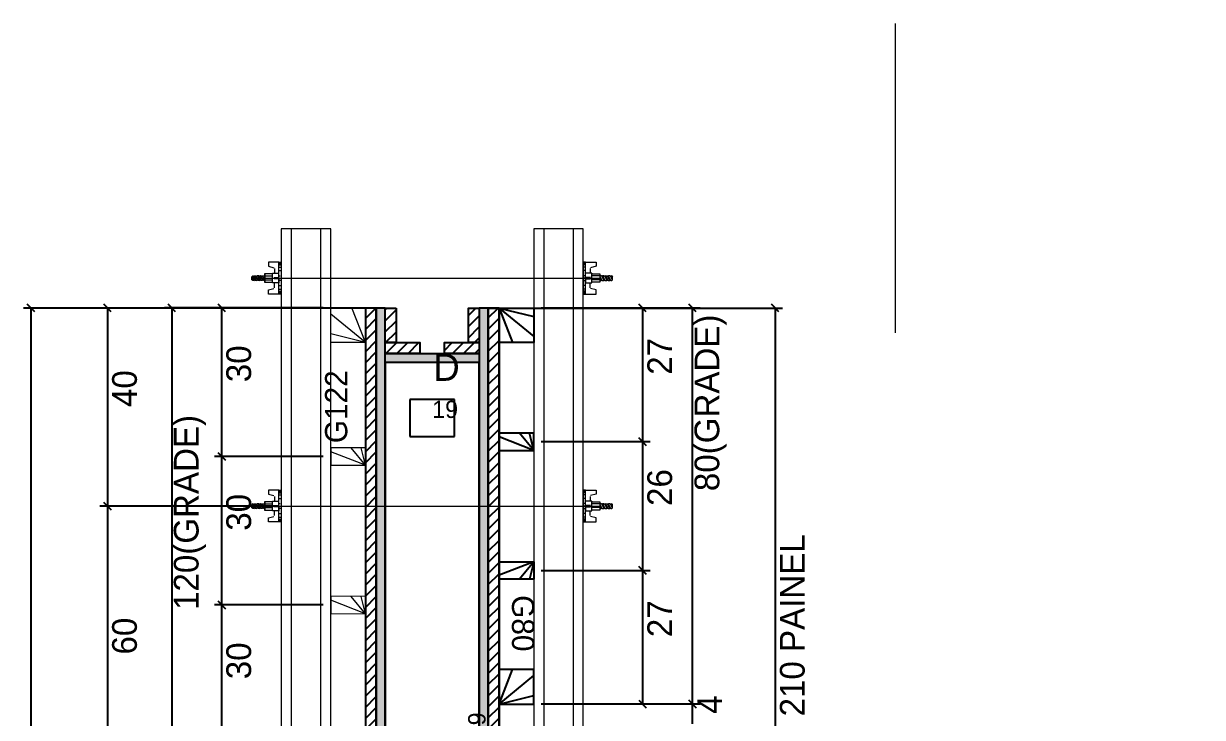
# Model space of a CAD drawing. Header units: metres. Extents: x 3381 to 7688, y 7451 to 8182.
# Drawn here: x 3381.1 to 3857.1, y 7901.9 to 8182.2 of the extents above; entities that cross this region are included whole.
import ezdxf

# ---------------------------------------------------------------- set-up
doc = ezdxf.new("R2010")
doc.units = ezdxf.units.M
for name, color, linetype in [('CHAPA', 7, 'Continuous'), ('CONCRETO', 7, 'Continuous'), ('COTA', 7, 'Continuous'), ('Hachura', 7, 'Continuous'), ('Madeira', 7, 'Continuous'), ('MEIO_PONT', 7, 'Continuous'), ('Perfil Metálico', 7, 'Continuous'), ('SARRAFO', 7, 'Continuous'), ('Texto Seção', 7, 'Continuous'), ('TEXTO_GERAL', 7, 'Continuous')]:
    doc.layers.add(name, color=color, linetype=linetype)

msp = doc.modelspace()

# ---------------------------------------------------------------- hatches: boundary and pattern name
at = {"layer": 'Hachura'}
h = msp.add_hatch(dxfattribs=at)
h.set_pattern_fill('ANSI31')
h.paths.add_polyline_path([(3523.5, 8067.31), (3519.1, 8067.31), (3519.1, 7587.31), (3523.5, 7587.31), (3523.5, 8067.31)])
h = msp.add_hatch(color=7, dxfattribs=at)
h.dxf.hatch_style = 1
h.paths.add_polyline_path([(3523.5, 7587.31), (3527.1, 7587.31), (3527.1, 8067.31), (3523.5, 8067.31), (3523.5, 7587.31)])
h = msp.add_hatch(dxfattribs=at)
h.set_pattern_fill('ANSI31')
h.paths.add_polyline_path([(3527.1, 8053.31), (3531.5, 8053.31), (3531.5, 8067.31), (3527.1, 8067.31), (3527.1, 8053.31)])
h = msp.add_hatch(dxfattribs=at)
h.set_pattern_fill('ANSI31')
h.paths.add_polyline_path([(3560.7, 8053.31), (3565.1, 8053.31), (3565.1, 8067.31), (3560.7, 8067.31), (3560.7, 8053.31)])
h = msp.add_hatch(color=7, dxfattribs=at)
h.dxf.hatch_style = 1
h.paths.add_polyline_path([(3568.7, 8067.31), (3565.1, 8067.31), (3565.1, 7647.31), (3568.7, 7647.31), (3568.7, 8067.31)])
h = msp.add_hatch(dxfattribs=at)
h.set_pattern_fill('ANSI31')
h.paths.add_polyline_path([(3573.1, 8067.31), (3568.7, 8067.31), (3568.7, 7647.31), (3573.1, 7647.31), (3573.1, 8067.31)])
h = msp.add_hatch(dxfattribs=at)
h.set_pattern_fill('ANSI31')
h.paths.add_polyline_path([(3527.1, 8053.31), (3527.1, 8048.91), (3541.1, 8048.91), (3541.1, 8053.31), (3527.1, 8053.31)])
h = msp.add_hatch(dxfattribs=at)
h.set_pattern_fill('ANSI31')
h.paths.add_polyline_path([(3551.1, 8053.31), (3551.1, 8048.91), (3565.1, 8048.91), (3565.1, 8053.31), (3551.1, 8053.31)])
h = msp.add_hatch(color=7, dxfattribs=at)
h.dxf.hatch_style = 1
h.paths.add_polyline_path([(3527.1, 8045.31), (3527.1, 8048.91), (3565.1, 8048.91), (3565.1, 8045.31), (3527.1, 8045.31)])

# ---------------------------------------------------------------- linework, layer by layer
at = {"layer": 'CHAPA', "color": 1, "lineweight": 25}
for points in [[(3523.5, 7587.31), (3527.1, 7587.31), (3527.1, 8067.31), (3523.5, 8067.31)], [(3565.1, 8067.31), (3565.1, 7647.31), (3568.7, 7647.31), (3568.7, 8067.31)], [(3527.1, 8045.31), (3527.1, 8048.91), (3565.1, 8048.91), (3565.1, 8045.31)]]:
    msp.add_lwpolyline(points, close=True, dxfattribs=at)
at = {"layer": 'CONCRETO', "color": 2, "lineweight": 25}
msp.add_lwpolyline([(3857.1, 7609.31), (3857.1, 7647.31), (3565.1, 7647.31), (3565.1, 8045.31), (3527.1, 8045.31), (3527.1, 7609.31)], close=True, dxfattribs=at)
at = {"layer": 'COTA', "color": 0, "lineweight": 25}
for p, q in [((3385.57, 8065.81), (3382.57, 8068.81)), ((3416.42, 8065.81), (3413.42, 8068.81)), ((3442.46, 8065.83), (3439.46, 8068.83)), ((3462.66, 8065.83), (3459.66, 8068.83)), ((3632.53, 8065.83), (3629.53, 8068.83)), ((3652.73, 8065.83), (3649.73, 8068.83)), ((3686.08, 8065.81), (3683.08, 8068.81)), ((3629.53, 8014.83), (3632.53, 8011.83)), ((3632.53, 8011.83), (3629.53, 8014.83)), ((3462.66, 8005.83), (3459.66, 8008.83)), ((3459.66, 8008.83), (3462.66, 8005.83)), ((3413.42, 7988.8), (3416.42, 7985.8)), ((3416.42, 7985.8), (3413.42, 7988.8)), ((3629.53, 7962.83), (3632.53, 7959.83)), ((3632.53, 7959.83), (3629.53, 7962.83)), ((3462.66, 7945.83), (3459.66, 7948.83)), ((3459.66, 7948.83), (3462.66, 7945.83)), ((3629.53, 7908.83), (3632.53, 7905.83)), ((3652.73, 7905.83), (3649.73, 7908.83)), ((3649.73, 7908.83), (3652.73, 7905.83))]:
    msp.add_line(p, q, dxfattribs=at)
at = {"layer": 'COTA', "color": 241, "lineweight": 25}
for p, q in [((3524.1, 8067.31), (3381.07, 8067.31)), ((3384.07, 8067.31), (3384.07, 7587.31)), ((3502.1, 8067.31), (3411.92, 8067.31)), ((3414.92, 8067.31), (3414.92, 7987.3)), ((3502.11, 8067.33), (3437.96, 8067.33)), ((3440.96, 8067.33), (3440.96, 7827.33)), ((3502.1, 8067.33), (3458.16, 8067.33)), ((3461.16, 8007.33), (3461.16, 8067.33)), ((3576.1, 8067.31), (3687.58, 8067.31)), ((3590.1, 8067.33), (3634.03, 8067.33)), ((3590.1, 8067.33), (3654.23, 8067.33)), ((3631.03, 8067.33), (3631.03, 8013.33)), ((3651.23, 7907.33), (3651.23, 8067.33)), ((3684.58, 8067.31), (3684.58, 7647.31)), ((3590.1, 8013.33), (3634.03, 8013.33)), ((3590.1, 8013.33), (3634.03, 8013.33)), ((3631.03, 8013.33), (3631.03, 7961.33)), ((3502.1, 8007.33), (3458.16, 8007.33)), ((3502.1, 8007.33), (3458.16, 8007.33)), ((3461.16, 7947.33), (3461.16, 8007.33)), ((3482.1, 7987.3), (3411.92, 7987.3)), ((3482.1, 7987.3), (3411.92, 7987.3)), ((3414.92, 7987.3), (3414.92, 7867.33)), ((3590.1, 7961.33), (3634.03, 7961.33)), ((3590.1, 7961.33), (3634.03, 7961.33)), ((3631.03, 7961.33), (3631.03, 7907.33)), ((3502.1, 7947.33), (3458.16, 7947.33)), ((3502.1, 7947.33), (3458.16, 7947.33)), ((3461.16, 7887.33), (3461.16, 7947.33)), ((3590.09, 7907.33), (3634.03, 7907.33)), ((3590.09, 7907.33), (3654.23, 7907.33)), ((3590.11, 7907.33), (3654.23, 7907.33)), ((3651.23, 7899.32), (3651.23, 7907.33))]:
    msp.add_line(p, q, dxfattribs=at)
at = {"layer": 'COTA', "color": 180, "lineweight": 25}
for p, q in [((3555.1, 8030.39), (3537.1, 8030.39)), ((3537.1, 8030.39), (3537.1, 8015.39)), ((3555.1, 8015.39), (3555.1, 8030.39)), ((3537.1, 8015.39), (3555.1, 8015.39))]:
    msp.add_line(p, q, dxfattribs=at)
at = {"layer": 'Hachura', "color": 0, "lineweight": 9}
for p, q in [((3484.2, 8085.84), (3479.94, 8085.84)), ((3479.94, 8085.84), (3479.94, 8084.17)), ((3479.94, 8084.17), (3482.15, 8083.59)), ((3482.39, 8083.27), (3482.39, 8081.33)), ((3484.18, 8085.71), (3485.1, 8085.71)), ((3484.18, 8085.5), (3485.1, 8085.5)), ((3484.18, 8085.16), (3485.1, 8085.16)), ((3484.18, 8084.7), (3485.1, 8084.7)), ((3484.18, 8083.85), (3485.1, 8083.85)), ((3484.2, 8072.95), (3484.2, 8085.84)), ((3484.2, 8085.84), (3485.1, 8085.84)), ((3485.1, 8085.84), (3485.1, 8072.95)), ((3485.1, 8084.89), (3485.1, 8077.08)), ((3608.02, 8085.71), (3607.09, 8085.71)), ((3608.02, 8085.5), (3607.09, 8085.5)), ((3608.02, 8085.16), (3607.09, 8085.16)), ((3608.02, 8084.7), (3607.09, 8084.7)), ((3608.02, 8083.85), (3607.09, 8083.85)), ((3607.1, 8085.84), (3607.1, 8072.95)), ((3608, 8085.84), (3607.1, 8085.84)), ((3607.1, 8084.89), (3607.1, 8077.08)), ((3608, 8072.95), (3608, 8085.84)), ((3608, 8085.84), (3612.26, 8085.84)), ((3609.81, 8083.27), (3609.81, 8081.33)), ((3612.26, 8084.17), (3610.05, 8083.59)), ((3612.26, 8085.84), (3612.26, 8084.17)), ((3473.62, 8080.3), (3473.3, 8079.97)), ((3473.3, 8078.68), (3473.3, 8079.97)), ((3473.62, 8078.36), (3473.3, 8078.68)), ((3473.62, 8079.78), (3473.96, 8080.46)), ((3474.18, 8080.4), (3473.62, 8079.27)), ((3473.62, 8080.04), (3473.75, 8080.3)), ((3474.26, 8080.3), (3473.62, 8079.01)), ((3473.62, 8080.3), (3473.62, 8078.36)), ((3473.94, 8078.36), (3473.62, 8078.36)), ((3473.94, 8078.36), (3474.91, 8080.3)), ((3473.94, 8078.36), (3474.91, 8080.3)), ((3474.03, 8078.29), (3475.12, 8080.46)), ((3474.26, 8080.3), (3474.91, 8080.3)), ((3475.35, 8080.4), (3474.27, 8078.26)), ((3475.42, 8080.3), (3474.46, 8078.36)), ((3475.1, 8078.36), (3474.46, 8078.36)), ((3475.1, 8078.36), (3476.07, 8080.3)), ((3475.19, 8078.29), (3476.28, 8080.46)), ((3476.07, 8080.3), (3475.42, 8080.3)), ((3476.51, 8080.4), (3475.44, 8078.26)), ((3476.59, 8080.3), (3475.62, 8078.36)), ((3476.26, 8078.36), (3475.62, 8078.36)), ((3475.83, 8078.36), (3475.62, 8078.36)), ((3476.26, 8078.36), (3477.23, 8080.3)), ((3476.36, 8078.29), (3477.44, 8080.46)), ((3476.8, 8080.3), (3476.59, 8080.3)), ((3477.67, 8080.4), (3476.6, 8078.26)), ((3477.75, 8080.3), (3476.78, 8078.36)), ((3477.42, 8078.36), (3476.78, 8078.36)), ((3476.8, 8080.3), (3477.23, 8080.3)), ((3477.42, 8078.36), (3478.39, 8080.3)), ((3477.75, 8080.3), (3478.39, 8080.3)), ((3478.39, 8079.52), (3477.76, 8078.26)), ((3478.39, 8079.27), (3477.94, 8078.36)), ((3478.39, 8078.36), (3477.94, 8078.36)), ((3478.39, 8081.07), (3478.39, 8077.72)), ((3481.62, 8081.07), (3478.39, 8081.07)), ((3478.39, 8080.3), (3481.62, 8080.3)), ((3478.39, 8078.75), (3481.62, 8078.75)), ((3478.46, 8081.07), (3478.46, 8077.72)), ((3481.62, 8077.46), (3481.62, 8081.33)), ((3481.62, 8081.33), (3484.2, 8081.33)), ((3481.62, 8081.33), (3481.62, 8081.07)), ((3481.62, 8081.33), (3481.62, 8081.07)), ((3482.2, 8079.6), (3484.2, 8079.6)), ((3484.2, 8079.08), (3482.2, 8079.08)), ((3484.18, 8082.42), (3485.1, 8082.42)), ((3484.2, 8079.39), (3484.2, 8077.46)), ((3484.2, 8079.39), (3485.1, 8079.39)), ((3484.2, 8078.1), (3484.2, 8078.75)), ((3484.51, 8078.44), (3484.3, 8078.44)), ((3484.32, 8080.37), (3484.75, 8080.37)), ((3484.95, 8078.44), (3484.51, 8078.44)), ((3608.02, 8082.42), (3607.1, 8082.42)), ((3608, 8079.39), (3607.1, 8079.39)), ((3607.25, 8078.44), (3607.68, 8078.44)), ((3607.87, 8080.37), (3607.44, 8080.37)), ((3607.68, 8078.44), (3607.89, 8078.44)), ((3610.58, 8081.33), (3608, 8081.33)), ((3610, 8079.6), (3608, 8079.6)), ((3608, 8079.4), (3608, 8077.46)), ((3608, 8079.08), (3610, 8079.08)), ((3608, 8078.11), (3608, 8078.75)), ((3610.58, 8077.46), (3610.58, 8081.33)), ((3610.58, 8081.33), (3610.58, 8081.07)), ((3610.58, 8081.33), (3610.58, 8081.07)), ((3610.58, 8081.07), (3613.81, 8081.07)), ((3613.81, 8080.3), (3610.58, 8080.3)), ((3613.81, 8078.75), (3610.58, 8078.75)), ((3613.74, 8081.07), (3613.74, 8077.72)), ((3613.81, 8081.07), (3613.81, 8077.72)), ((3614.45, 8080.3), (3613.81, 8080.3)), ((3614.77, 8078.36), (3613.81, 8080.3)), ((3613.81, 8079.52), (3614.44, 8078.26)), ((3613.81, 8079.27), (3614.26, 8078.36)), ((3613.81, 8078.36), (3614.26, 8078.36)), ((3614.45, 8080.3), (3615.42, 8078.36)), ((3614.53, 8080.4), (3615.6, 8078.26)), ((3615.84, 8078.29), (3614.76, 8080.46)), ((3614.77, 8078.36), (3615.42, 8078.36)), ((3615.4, 8080.3), (3614.97, 8080.3)), ((3615.93, 8078.36), (3614.97, 8080.3)), ((3615.4, 8080.3), (3615.61, 8080.3)), ((3615.61, 8080.3), (3616.58, 8078.36)), ((3615.69, 8080.4), (3616.76, 8078.26)), ((3617, 8078.29), (3615.92, 8080.46)), ((3615.93, 8078.36), (3616.58, 8078.36)), ((3616.13, 8080.3), (3616.77, 8080.3)), ((3617.09, 8078.36), (3616.13, 8080.3)), ((3616.37, 8078.36), (3616.58, 8078.36)), ((3616.77, 8080.3), (3617.74, 8078.36)), ((3616.85, 8080.4), (3617.92, 8078.26)), ((3618.16, 8078.29), (3617.08, 8080.46)), ((3617.09, 8078.36), (3617.74, 8078.36)), ((3618.26, 8078.36), (3617.29, 8080.3)), ((3617.93, 8080.3), (3617.29, 8080.3)), ((3618.26, 8078.36), (3617.29, 8080.3)), ((3617.93, 8080.3), (3618.58, 8079.01)), ((3618.01, 8080.4), (3618.58, 8079.27)), ((3618.58, 8079.78), (3618.24, 8080.46)), ((3618.26, 8078.36), (3618.58, 8078.36)), ((3618.58, 8080.04), (3618.45, 8080.3)), ((3618.58, 8080.3), (3618.9, 8079.97)), ((3618.58, 8080.3), (3618.58, 8078.36)), ((3618.58, 8078.36), (3618.9, 8078.68)), ((3618.9, 8078.68), (3618.9, 8079.97)), ((3478.39, 8077.72), (3481.62, 8077.72)), ((3479.94, 8074.62), (3482.15, 8075.2)), ((3479.94, 8072.95), (3479.94, 8074.62)), ((3484.2, 8077.46), (3481.62, 8077.46)), ((3482.39, 8075.52), (3482.39, 8077.46)), ((3484.18, 8076.35), (3485.1, 8076.35)), ((3484.18, 8074.94), (3485.1, 8074.94)), ((3484.18, 8074.1), (3485.1, 8074.1)), ((3484.18, 8073.63), (3485.1, 8073.63)), ((3484.2, 8072.95), (3484.2, 8078.1)), ((3608.02, 8076.36), (3607.09, 8076.36)), ((3608.02, 8074.94), (3607.09, 8074.94)), ((3608.02, 8074.1), (3607.09, 8074.1)), ((3608.02, 8073.63), (3607.09, 8073.63)), ((3608, 8072.95), (3608, 8078.11)), ((3608, 8077.46), (3610.58, 8077.46)), ((3609.81, 8075.52), (3609.81, 8077.46)), ((3612.26, 8074.62), (3610.05, 8075.2)), ((3613.81, 8077.72), (3610.58, 8077.72)), ((3612.26, 8072.95), (3612.26, 8074.62)), ((3485.1, 8072.95), (3479.96, 8072.95)), ((3484.18, 8073.3), (3485.1, 8073.3)), ((3484.18, 8073.09), (3485.1, 8073.09)), ((3608.02, 8073.3), (3607.09, 8073.3)), ((3608.02, 8073.09), (3607.09, 8073.09)), ((3607.1, 8072.95), (3612.23, 8072.95)), ((3484.19, 7993.76), (3479.93, 7993.76)), ((3479.93, 7993.76), (3479.93, 7992.08)), ((3484.17, 7993.62), (3485.1, 7993.62)), ((3484.17, 7993.41), (3485.1, 7993.41)), ((3484.17, 7993.07), (3485.1, 7993.07)), ((3484.17, 7992.61), (3485.1, 7992.61)), ((3484.19, 7980.86), (3484.19, 7993.76)), ((3484.19, 7993.76), (3485.09, 7993.76)), ((3485.09, 7993.76), (3485.09, 7980.86)), ((3485.09, 7992.81), (3485.09, 7984.99)), ((3608.01, 7993.62), (3607.08, 7993.62)), ((3608.01, 7993.41), (3607.08, 7993.41)), ((3608.01, 7993.07), (3607.08, 7993.07)), ((3608.01, 7992.61), (3607.08, 7992.61)), ((3607.09, 7993.76), (3607.09, 7980.86)), ((3607.99, 7993.76), (3607.09, 7993.76)), ((3607.09, 7992.81), (3607.09, 7984.99)), ((3607.99, 7980.86), (3607.99, 7993.76)), ((3607.99, 7993.76), (3612.25, 7993.76)), ((3612.25, 7993.76), (3612.25, 7992.08)), ((3473.61, 7988.21), (3473.29, 7987.89)), ((3473.29, 7986.6), (3473.29, 7987.89)), ((3473.61, 7987.7), (3473.95, 7988.37)), ((3474.18, 7988.31), (3473.61, 7987.18)), ((3473.61, 7987.95), (3473.74, 7988.21)), ((3474.25, 7988.21), (3473.61, 7986.92)), ((3473.61, 7988.21), (3473.61, 7986.28)), ((3473.93, 7986.28), (3474.9, 7988.21)), ((3473.93, 7986.28), (3474.9, 7988.21)), ((3474.02, 7986.2), (3475.11, 7988.37)), ((3474.25, 7988.21), (3474.9, 7988.21)), ((3475.34, 7988.31), (3474.27, 7986.17)), ((3475.42, 7988.21), (3474.45, 7986.28)), ((3475.09, 7986.28), (3476.06, 7988.21)), ((3475.19, 7986.2), (3476.27, 7988.37)), ((3476.06, 7988.21), (3475.42, 7988.21)), ((3476.5, 7988.31), (3475.43, 7986.17)), ((3476.58, 7988.21), (3475.61, 7986.28)), ((3476.25, 7986.28), (3477.22, 7988.21)), ((3476.35, 7986.2), (3477.43, 7988.37)), ((3476.79, 7988.21), (3476.58, 7988.21)), ((3477.66, 7988.31), (3476.59, 7986.17)), ((3477.74, 7988.21), (3476.77, 7986.28)), ((3476.79, 7988.21), (3477.22, 7988.21)), ((3477.41, 7986.28), (3478.38, 7988.21)), ((3477.74, 7988.21), (3478.38, 7988.21)), ((3478.38, 7988.99), (3478.38, 7985.63)), ((3481.61, 7988.99), (3478.38, 7988.99)), ((3478.38, 7988.21), (3481.61, 7988.21)), ((3478.45, 7988.99), (3478.45, 7985.63)), ((3479.93, 7992.08), (3482.14, 7991.5)), ((3481.61, 7985.37), (3481.61, 7989.24)), ((3481.61, 7989.24), (3484.19, 7989.24)), ((3481.61, 7989.24), (3481.61, 7988.99)), ((3481.61, 7989.24), (3481.61, 7988.99)), ((3482.38, 7991.19), (3482.38, 7989.24)), ((3484.17, 7991.77), (3485.1, 7991.77)), ((3484.17, 7990.34), (3485.09, 7990.34)), ((3484.31, 7988.28), (3484.75, 7988.28)), ((3608.01, 7991.77), (3607.08, 7991.77)), ((3608.01, 7990.34), (3607.09, 7990.34)), ((3607.87, 7988.28), (3607.43, 7988.28)), ((3610.57, 7989.24), (3607.99, 7989.24)), ((3609.8, 7991.19), (3609.8, 7989.24)), ((3612.25, 7992.08), (3610.04, 7991.5)), ((3610.57, 7985.37), (3610.57, 7989.24)), ((3610.57, 7989.24), (3610.57, 7988.99)), ((3610.57, 7989.24), (3610.57, 7988.99)), ((3610.57, 7988.99), (3613.8, 7988.99)), ((3613.8, 7988.21), (3610.57, 7988.21)), ((3613.73, 7988.99), (3613.73, 7985.63)), ((3613.8, 7988.99), (3613.8, 7985.63)), ((3614.44, 7988.21), (3613.8, 7988.21)), ((3614.76, 7986.28), (3613.8, 7988.21)), ((3614.44, 7988.21), (3615.41, 7986.28)), ((3614.52, 7988.31), (3615.59, 7986.17)), ((3615.83, 7986.21), (3614.75, 7988.37)), ((3615.39, 7988.21), (3614.96, 7988.21)), ((3615.92, 7986.28), (3614.96, 7988.21)), ((3615.39, 7988.21), (3615.6, 7988.21)), ((3615.6, 7988.21), (3616.57, 7986.28)), ((3615.68, 7988.31), (3616.75, 7986.17)), ((3616.99, 7986.21), (3615.91, 7988.37)), ((3616.12, 7988.21), (3616.76, 7988.21)), ((3617.09, 7986.28), (3616.12, 7988.21)), ((3616.76, 7988.21), (3617.73, 7986.28)), ((3616.84, 7988.31), (3617.91, 7986.17)), ((3618.15, 7986.21), (3617.07, 7988.37)), ((3618.25, 7986.28), (3617.28, 7988.21)), ((3617.92, 7988.21), (3617.28, 7988.21)), ((3618.25, 7986.28), (3617.28, 7988.21)), ((3617.92, 7988.21), (3618.57, 7986.92)), ((3618, 7988.31), (3618.57, 7987.18)), ((3618.57, 7987.7), (3618.23, 7988.37)), ((3618.57, 7987.95), (3618.44, 7988.21)), ((3618.57, 7988.21), (3618.89, 7987.89)), ((3618.57, 7988.21), (3618.57, 7986.28)), ((3618.89, 7986.6), (3618.89, 7987.89)), ((3473.61, 7986.28), (3473.29, 7986.6)), ((3473.93, 7986.28), (3473.61, 7986.28)), ((3475.09, 7986.28), (3474.45, 7986.28)), ((3476.25, 7986.28), (3475.61, 7986.28)), ((3475.82, 7986.28), (3475.61, 7986.28)), ((3477.41, 7986.28), (3476.77, 7986.28)), ((3478.38, 7987.44), (3477.75, 7986.17)), ((3478.38, 7987.18), (3477.93, 7986.28)), ((3478.38, 7986.28), (3477.93, 7986.28)), ((3478.38, 7986.66), (3481.61, 7986.66)), ((3478.38, 7985.63), (3481.61, 7985.63)), ((3479.93, 7982.54), (3482.14, 7983.12)), ((3484.19, 7985.37), (3481.61, 7985.37)), ((3482.19, 7987.51), (3484.19, 7987.51)), ((3484.19, 7987), (3482.19, 7987)), ((3482.38, 7983.43), (3482.38, 7985.37)), ((3484.17, 7984.27), (3485.1, 7984.27)), ((3484.19, 7987.31), (3484.19, 7985.37)), ((3484.19, 7987.3), (3485.09, 7987.3)), ((3484.19, 7986.02), (3484.19, 7986.66)), ((3484.19, 7980.86), (3484.19, 7986.02)), ((3484.51, 7986.35), (3484.29, 7986.35)), ((3484.94, 7986.35), (3484.51, 7986.35)), ((3608.01, 7984.27), (3607.08, 7984.27)), ((3607.99, 7987.3), (3607.09, 7987.3)), ((3607.24, 7986.35), (3607.67, 7986.35)), ((3607.67, 7986.35), (3607.88, 7986.35)), ((3609.99, 7987.51), (3607.99, 7987.51)), ((3607.99, 7987.31), (3607.99, 7985.37)), ((3607.99, 7987), (3609.99, 7987)), ((3607.99, 7986.02), (3607.99, 7986.66)), ((3607.99, 7980.86), (3607.99, 7986.02)), ((3607.99, 7985.37), (3610.57, 7985.37)), ((3609.8, 7983.43), (3609.8, 7985.37)), ((3612.25, 7982.54), (3610.04, 7983.12)), ((3613.8, 7986.66), (3610.57, 7986.66)), ((3613.8, 7985.63), (3610.57, 7985.63)), ((3613.8, 7987.44), (3614.43, 7986.17)), ((3613.8, 7987.18), (3614.25, 7986.28)), ((3613.8, 7986.28), (3614.25, 7986.28)), ((3614.76, 7986.28), (3615.41, 7986.28)), ((3615.92, 7986.28), (3616.57, 7986.28)), ((3616.36, 7986.28), (3616.57, 7986.28)), ((3617.09, 7986.28), (3617.73, 7986.28)), ((3618.25, 7986.28), (3618.57, 7986.28)), ((3618.57, 7986.28), (3618.89, 7986.6)), ((3479.93, 7980.86), (3479.93, 7982.54)), ((3485.09, 7980.86), (3479.95, 7980.86)), ((3484.17, 7982.85), (3485.1, 7982.85)), ((3484.17, 7982.01), (3485.1, 7982.01)), ((3484.17, 7981.55), (3485.1, 7981.55)), ((3484.17, 7981.21), (3485.1, 7981.21)), ((3484.17, 7981), (3485.1, 7981)), ((3608.01, 7982.85), (3607.08, 7982.85)), ((3608.01, 7982.01), (3607.08, 7982.01)), ((3608.01, 7981.55), (3607.08, 7981.55)), ((3608.01, 7981.21), (3607.08, 7981.21)), ((3608.01, 7981), (3607.08, 7981)), ((3607.09, 7980.86), (3612.23, 7980.86)), ((3612.25, 7980.86), (3612.25, 7982.54))]:
    msp.add_line(p, q, dxfattribs=at)
at = {"layer": 'Hachura', "color": 251, "lineweight": 9}
for p, q in [((3474.3, 8079.4), (3614.1, 8079.39)), ((3474.29, 7987.3), (3614.09, 7987.3))]:
    msp.add_line(p, q, dxfattribs=at)
at = {"layer": 'Madeira', "color": 126, "lineweight": 18}
for p, q in [((3519.08, 8053.31), (3505.1, 8064.84)), ((3519.08, 8053.31), (3513.67, 8067.32)), ((3519.08, 8053.31), (3505.09, 8056.81)), ((3519.09, 8003.82), (3505.1, 8009.26)), ((3519.09, 8003.82), (3513.34, 8010.82)), ((3519.09, 8003.82), (3517.36, 8010.82)), ((3519.09, 7943.82), (3513.34, 7950.82)), ((3519.09, 7943.82), (3517.36, 7950.82)), ((3519.09, 7943.82), (3505.1, 7949.26))]:
    msp.add_line(p, q, dxfattribs=at)
for points in [[(3519.08, 8053.31), (3505.08, 8053.33), (3505.1, 8067.33), (3519.1, 8067.31)], [(3519.1, 7827.32), (3505.1, 7827.33), (3505.1, 8067.33), (3519.1, 8067.31)], [(3573.1, 8067.31), (3587.1, 8067.31), (3587.1, 7907.31), (3573.1, 7907.31)], [(3519.09, 8003.82), (3519.1, 8010.82), (3505.1, 8010.83), (3505.09, 8003.83)], [(3519.09, 7943.82), (3519.1, 7950.82), (3505.1, 7950.83), (3505.09, 7943.83)]]:
    msp.add_lwpolyline(points, close=True, dxfattribs=at)
at = {"layer": 'MEIO_PONT', "color": 93, "lineweight": 25}
for p, q in [((3573.1, 8067.31), (3587.1, 8055.79)), ((3573.1, 8067.31), (3587.1, 8063.83)), ((3573.1, 8067.31), (3578.53, 8053.31)), ((3587.1, 8009.81), (3581.34, 8016.81)), ((3587.1, 8009.81), (3585.36, 8016.81)), ((3587.1, 8009.81), (3573.1, 8015.24)), ((3587.1, 7964.81), (3573.1, 7959.38)), ((3587.1, 7964.81), (3581.34, 7957.81)), ((3587.1, 7964.81), (3585.36, 7957.81)), ((3573.1, 7907.31), (3578.53, 7921.31)), ((3573.1, 7907.31), (3587.1, 7918.83)), ((3573.1, 7907.31), (3587.1, 7910.79))]:
    msp.add_line(p, q, dxfattribs=at)
for points in [[(3573.1, 8067.31), (3587.1, 8067.31), (3587.1, 8053.31), (3573.1, 8053.31)], [(3587.1, 8009.81), (3587.1, 8016.81), (3573.1, 8016.81), (3573.1, 8009.81)], [(3587.1, 7964.81), (3587.1, 7957.81), (3573.1, 7957.81), (3573.1, 7964.81)], [(3573.1, 7907.31), (3587.1, 7907.31), (3587.1, 7921.31), (3573.1, 7921.31)]]:
    msp.add_lwpolyline(points, close=True, dxfattribs=at)
at = {"layer": 'Perfil Metálico', "color": 224, "lineweight": 18}
for points in [[(3505.1, 8099.25), (3485.1, 8099.25), (3485.1, 7548.99), (3505.1, 7548.99)], [(3489.1, 7548.99), (3501.1, 7548.99), (3501.1, 8099.25), (3489.1, 8099.25)], [(3607.1, 8099.25), (3587.1, 8099.25), (3587.1, 7655.31), (3607.1, 7655.31)], [(3591.1, 7655.31), (3603.1, 7655.31), (3603.1, 8099.25), (3591.1, 8099.25)]]:
    msp.add_lwpolyline(points, close=True, dxfattribs=at)
at = {"layer": 'SARRAFO', "color": 251, "lineweight": 25}
for points in [[(3523.5, 7587.31), (3523.5, 8067.31), (3519.1, 8067.31), (3519.1, 7587.31)], [(3523.5, 7587.31), (3523.5, 8067.31), (3519.1, 8067.31), (3519.1, 7587.31)], [(3531.5, 8067.31), (3531.5, 8053.31), (3527.1, 8053.31), (3527.1, 8067.31)], [(3565.1, 8067.31), (3565.1, 8053.31), (3560.7, 8053.31), (3560.7, 8067.31)], [(3573.1, 7647.31), (3573.1, 8067.31), (3568.7, 8067.31), (3568.7, 7647.31)], [(3573.1, 7647.31), (3568.7, 7647.31), (3568.7, 8067.31), (3573.1, 8067.31)], [(3541.1, 8048.91), (3527.1, 8048.91), (3527.1, 8053.31), (3541.1, 8053.31)], [(3565.1, 8048.91), (3551.1, 8048.91), (3551.1, 8053.31), (3565.1, 8053.31)]]:
    msp.add_lwpolyline(points, close=True, dxfattribs=at)
at = {"layer": 'Texto Seção', "color": 252, "lineweight": 15}
msp.add_line((3733.15, 8057.23), (3733.15, 8182.23), dxfattribs=at)

# ---------------------------------------------------------------- texts
at = {"layer": 'COTA', "color": 241, "lineweight": 25}
for s, p in [('80(GRADE)', (3662.01, 7993.33)), ('27', (3642.96, 8040.33)), ('30', (3472.94, 8037.33)), ('40', (3426.82, 8027.31)), ('120(GRADE)', (3451.74, 7945.33)), ('26', (3642.93, 7987.33)), ('30', (3472.94, 7977.33)), ('210 PAINEL', (3696.48, 7902.31)), ('27', (3642.96, 7934.33)), ('60', (3426.82, 7927.32)), ('30', (3472.94, 7917.33)), ('4', (3663.16, 7903.33))]:
    msp.add_text(s, height=10, rotation=90, dxfattribs=at).set_placement(p)
at = {"layer": 'COTA', "color": 1, "lineweight": 25}
msp.add_text('19', height=7, dxfattribs=at).set_placement((3546.1, 8022.89))
msp.add_text('199', height=7, rotation=90, dxfattribs=at).set_placement((3567.6, 7888.31))
at = {"layer": 'TEXTO_GERAL', "color": 7, "lineweight": 25}
msp.add_text('D', height=11, dxfattribs=at).set_placement((3546.57, 8037.88))
at = {"layer": 'TEXTO_GERAL', "color": 0, "lineweight": 25}
for s, rotation, p in [('G122', 90, (3511.8, 8012.71)), ('G80', 270, (3578.29, 7951.3))]:
    msp.add_text(s, height=9, rotation=rotation, dxfattribs=at).set_placement(p)

doc.saveas('drawing.dxf')
